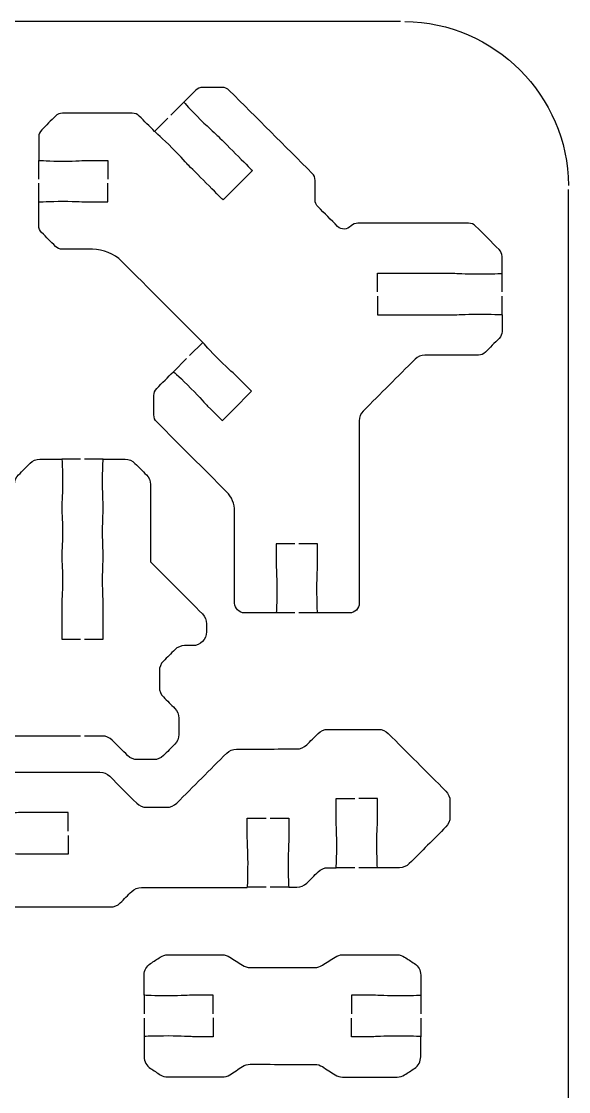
# Model space of a CAD drawing. Extents: x 0 to 400, y 230 to 450.
# Drawn here: x 225.4 to 265, y 372.6 to 450 of the extents above; entities that cross this region are included whole.
import ezdxf

# ---------------------------------------------------------------- set-up
doc = ezdxf.new("R2010")
doc.units = 0
doc.header["$MEASUREMENT"] = 0
doc.layers.add('DEFAULT', color=18, linetype='CONTINUOUS')

msp = doc.modelspace()

# ---------------------------------------------------------------- linework, layer by layer
at = {"layer": 'DEFAULT', "color": 1}
for points in [[(252.85, 450), (147.151, 450)], [(236.232, 443.216), (237.184, 444.169)], [(235.064, 442.049), (236.019, 443.004)], [(226.688, 438.601), (226.688, 439.949)], [(226.688, 436.95), (226.688, 438.301)], [(265, 242.147), (265, 437.847)], [(260.184, 430.444), (260.184, 431.792)], [(260.184, 428.793), (260.184, 430.144)], [(237.589, 425.84), (238.541, 426.793)], [(236.421, 424.672), (237.376, 425.628)], [(229.7, 418.349), (228.352, 418.349)], [(231.351, 418.349), (230, 418.349)], [(245.2, 407.248), (243.852, 407.248)], [(246.851, 407.248), (245.5, 407.248)], [(249.535, 388.826), (248.187, 388.826)], [(251.186, 388.826), (249.834, 388.826)], [(243.118, 387.411), (241.77, 387.411)], [(244.769, 387.411), (243.417, 387.411)], [(234.308, 379.609), (234.308, 378.258)], [(254.307, 379.606), (254.307, 378.255)], [(234.308, 377.958), (234.308, 376.611)], [(254.307, 377.955), (254.307, 376.607)]]:
    msp.add_lwpolyline(points, dxfattribs=at)
msp.add_open_spline([(253.15, 450), (259.659, 449.919), (264.918, 444.659), (265, 438.15)], degree=3, dxfattribs=at)
for points, knots in [([(251.189, 430.44), (251.189, 430.89), (251.189, 431.341), (251.189, 431.792), (251.189, 431.792), (255.811, 431.794), (256.684, 431.794), (256.899, 431.794), (257.47, 431.742), (258.438, 431.742), (259.388, 431.744), (260.159, 431.767), (260.186, 431.794), (260.187, 432.197), (260.188, 432.601), (260.189, 433.004), (260.186, 433.191), (260.109, 433.373), (259.98, 433.503), (259.412, 434.071), (258.844, 434.639), (258.276, 435.207), (258.141, 435.341), (257.956, 435.416), (257.767, 435.416), (255.101, 435.416), (252.435, 435.416), (249.769, 435.416), (249.582, 435.414), (249.405, 435.341), (249.27, 435.212), (248.991, 434.937), (248.574, 434.9), (248.295, 435.179), (247.823, 435.651), (247.35, 436.124), (246.878, 436.596), (246.746, 436.728), (246.669, 436.91), (246.669, 437.1), (246.669, 437.57), (246.67, 438.04), (246.671, 438.509), (246.669, 438.696), (246.596, 438.878), (246.461, 439.013), (244.46, 441.015), (242.459, 443.016), (240.457, 445.017), (240.322, 445.152), (240.138, 445.227), (239.948, 445.227), (239.478, 445.227), (239.007, 445.227), (238.537, 445.227), (238.352, 445.227), (238.17, 445.155), (238.037, 445.023), (237.753, 444.738), (237.469, 444.454), (237.184, 444.169), (237.165, 444.15), (237.703, 443.581), (238.387, 442.897), (239.07, 442.214), (239.509, 441.845), (239.659, 441.695), (240.278, 441.076), (242.134, 439.22), (242.134, 439.22), (241.426, 438.513), (240.718, 437.805), (240.011, 437.098), (240.011, 437.098), (238.155, 438.954), (237.536, 439.572), (237.387, 439.722), (237.017, 440.161), (236.334, 440.844), (235.65, 441.528), (235.102, 442.007), (235.062, 442.047), (234.691, 442.417), (234.32, 442.788), (233.949, 443.159), (233.814, 443.294), (233.632, 443.366), (233.445, 443.369), (231.763, 443.368), (230.081, 443.367), (228.399, 443.366), (228.209, 443.366), (228.027, 443.294), (227.892, 443.159), (227.56, 442.826), (227.227, 442.494), (226.895, 442.161), (226.76, 442.027), (226.688, 441.845), (226.688, 441.66), (226.688, 441.09), (226.689, 440.521), (226.69, 439.951), (226.762, 439.949), (227.473, 439.901), (228.436, 439.901), (229.404, 439.901), (229.978, 439.951), (230.187, 439.951), (230.688, 439.951), (231.189, 439.951), (231.689, 439.951), (231.689, 439.501), (231.689, 439.05), (231.689, 438.599)], [0, 0, 0, 0, 3.833, 3.833, 3.833, 4.833, 4.833, 4.833, 5.833, 5.833, 5.833, 6.833, 6.833, 6.833, 10.262007, 10.262007, 10.262007, 11.262007, 11.262007, 11.262007, 18.092659, 18.092659, 18.092659, 19.092659, 19.092659, 19.092659, 41.761659, 41.761659, 41.761659, 42.761659, 42.761659, 42.761659, 43.761659, 43.761659, 43.761659, 49.441847, 49.441847, 49.441847, 50.441847, 50.441847, 50.441847, 54.436854, 54.436854, 54.436854, 55.436854, 55.436854, 55.436854, 79.506768, 79.506768, 79.506768, 80.506768, 80.506768, 80.506768, 84.508768, 84.508768, 84.508768, 85.508768, 85.508768, 85.508768, 88.929044, 88.929044, 88.929044, 89.929044, 89.929044, 89.929044, 90.929044, 90.929044, 90.929044, 91.929044, 91.929044, 91.929044, 100.438367, 100.438367, 100.438367, 101.438367, 101.438367, 101.438367, 102.438367, 102.438367, 102.438367, 103.438367, 103.438367, 103.438367, 107.89809, 107.89809, 107.89809, 108.89809, 108.89809, 108.89809, 123.202091, 123.202091, 123.202091, 124.202091, 124.202091, 124.202091, 128.201487, 128.201487, 128.201487, 129.201487, 129.201487, 129.201487, 134.045492, 134.045492, 134.045492, 135.045492, 135.045492, 135.045492, 136.045492, 136.045492, 136.045492, 140.302492, 140.302492, 140.302492, 144.134492, 144.134492, 144.134492, 144.134492]), ([(245.199, 412.247), (244.749, 412.247), (244.298, 412.247), (243.847, 412.247), (243.847, 412.247), (243.847, 411.623), (243.852, 410.745), (243.85, 410.533), (243.902, 409.962), (243.897, 408.999), (243.897, 408.031), (243.877, 407.248), (243.847, 407.248), (243.085, 407.247), (242.322, 407.247), (241.56, 407.246), (241.171, 407.246), (240.854, 407.563), (240.849, 407.957), (240.849, 410.167), (240.849, 412.377), (240.849, 414.587), (240.851, 415.113), (240.639, 415.625), (240.263, 416.001), (238.581, 417.683), (236.898, 419.366), (235.216, 421.048), (235.084, 421.18), (235.007, 421.362), (235.007, 421.552), (235.007, 422.022), (235.007, 422.493), (235.007, 422.963), (235.007, 423.148), (235.079, 423.33), (235.214, 423.465), (235.616, 423.867), (236.019, 424.27), (236.421, 424.672), (236.441, 424.692), (237.01, 424.153), (237.693, 423.47), (238.377, 422.786), (238.748, 422.345), (238.896, 422.198), (239.514, 421.579), (239.956, 421.137), (239.956, 421.137), (240.664, 421.845), (241.371, 422.553), (242.079, 423.26), (242.079, 423.26), (241.637, 423.702), (241.019, 424.321), (240.871, 424.468), (240.43, 424.839), (239.746, 425.523), (239.063, 426.206), (238.621, 426.718), (238.544, 426.795), (236.591, 428.748), (234.639, 430.7), (232.687, 432.652), (232.123, 433.216), (231.36, 433.53), (230.564, 433.533), (229.84, 433.532), (229.116, 433.531), (228.391, 433.53), (228.207, 433.53), (228.027, 433.605), (227.892, 433.74), (227.559, 434.073), (227.225, 434.407), (226.892, 434.74), (226.76, 434.872), (226.685, 435.052), (226.685, 435.237), (226.686, 435.808), (226.687, 436.379), (226.688, 436.95), (226.747, 436.95), (227.471, 437), (228.439, 437), (229.404, 436.998), (229.975, 436.95), (230.187, 436.948), (231.063, 436.95), (231.687, 436.95), (231.687, 436.95), (231.687, 437.399), (231.687, 437.848), (231.687, 438.297)], [0, 0, 0, 0, 3.833, 3.833, 3.833, 4.833, 4.833, 4.833, 5.833, 5.833, 5.833, 6.833, 6.833, 6.833, 13.317004, 13.317004, 13.317004, 14.317004, 14.317004, 14.317004, 33.112004, 33.112004, 33.112004, 34.112004, 34.112004, 34.112004, 54.341622, 54.341622, 54.341622, 55.341622, 55.341622, 55.341622, 59.343622, 59.343622, 59.343622, 60.343622, 60.343622, 60.343622, 65.183061, 65.183061, 65.183061, 66.183061, 66.183061, 66.183061, 67.183061, 67.183061, 67.183061, 68.183061, 68.183061, 68.183061, 76.693091, 76.693091, 76.693091, 77.693091, 77.693091, 77.693091, 78.693091, 78.693091, 78.693091, 79.693091, 79.693091, 79.693091, 103.172571, 103.172571, 103.172571, 104.172571, 104.172571, 104.172571, 110.331575, 110.331575, 110.331575, 111.331575, 111.331575, 111.331575, 115.342285, 115.342285, 115.342285, 116.342285, 116.342285, 116.342285, 121.200292, 121.200292, 121.200292, 122.200292, 122.200292, 122.200292, 123.200292, 123.200292, 123.200292, 124.200292, 124.200292, 124.200292, 128.018292, 128.018292, 128.018292, 128.018292]), ([(251.186, 430.138), (251.186, 429.689), (251.186, 429.24), (251.186, 428.791), (253.019, 428.791), (254.852, 428.791), (256.684, 428.791), (256.899, 428.791), (257.467, 428.841), (258.435, 428.841), (259.391, 428.838), (260.159, 428.818), (260.184, 428.793), (260.185, 428.389), (260.187, 427.985), (260.189, 427.581), (260.186, 427.394), (260.109, 427.217), (259.977, 427.084), (259.646, 426.752), (259.315, 426.419), (258.984, 426.087), (258.852, 425.95), (258.667, 425.875), (258.478, 425.875), (257.186, 425.876), (255.893, 425.878), (254.601, 425.88), (254.337, 425.88), (254.085, 425.772), (253.895, 425.583), (252.646, 424.334), (251.397, 423.085), (250.148, 421.836), (249.959, 421.646), (249.854, 421.392), (249.852, 421.13), (249.853, 416.738), (249.855, 412.346), (249.857, 407.954), (249.859, 407.562), (249.542, 407.246), (249.148, 407.246), (248.382, 407.246), (247.616, 407.247), (246.851, 407.248), (246.821, 407.248), (246.803, 408.029), (246.803, 408.997), (246.801, 409.962), (246.853, 410.533), (246.848, 410.748), (246.851, 411.624), (246.851, 412.247), (246.851, 412.247), (246.4, 412.247), (245.949, 412.247), (245.499, 412.247)], [0, 0, 0, 0, 3.818, 3.818, 3.818, 19.403, 19.403, 19.403, 20.403, 20.403, 20.403, 21.403, 21.403, 21.403, 24.840029, 24.840029, 24.840029, 25.840029, 25.840029, 25.840029, 29.829537, 29.829537, 29.829537, 30.829537, 30.829537, 30.829537, 41.818546, 41.818546, 41.818546, 42.818546, 42.818546, 42.818546, 57.838201, 57.838201, 57.838201, 58.838201, 58.838201, 58.838201, 96.187204, 96.187204, 96.187204, 97.187204, 97.187204, 97.187204, 103.700208, 103.700208, 103.700208, 104.700208, 104.700208, 104.700208, 105.700208, 105.700208, 105.700208, 106.700208, 106.700208, 106.700208, 110.532208, 110.532208, 110.532208, 110.532208]), ([(229.7, 398.343), (228.031, 398.343), (226.363, 398.343), (224.694, 398.343), (224.426, 398.343), (224.172, 398.445), (223.985, 398.635), (223.456, 399.164), (222.927, 399.694), (222.397, 400.223), (222.21, 400.41), (222.105, 400.664), (222.105, 400.928), (222.105, 401.319), (222.105, 401.709), (222.105, 402.1), (222.105, 402.364), (222.21, 402.618), (222.397, 402.809), (223.145, 403.557), (223.893, 404.304), (224.641, 405.052), (224.828, 405.239), (224.934, 405.493), (224.934, 405.758), (224.934, 409.344), (224.934, 412.931), (224.934, 416.518), (224.934, 416.782), (225.04, 417.036), (225.227, 417.227), (225.503, 417.503), (225.779, 417.779), (226.056, 418.056), (226.243, 418.243), (226.497, 418.349), (226.765, 418.349), (227.293, 418.349), (227.821, 418.349), (228.349, 418.349), (228.377, 418.349), (228.398, 417.565), (228.398, 416.599), (228.398, 415.632), (228.349, 415.061), (228.349, 414.849), (228.349, 414.637), (228.398, 414.066), (228.398, 413.099), (228.398, 412.133), (228.349, 411.561), (228.349, 411.349), (228.349, 411.138), (228.398, 410.566), (228.398, 409.6), (228.398, 408.633), (228.349, 408.062), (228.349, 407.85), (228.349, 407.015), (228.349, 406.18), (228.349, 405.345), (228.799, 405.345), (229.249, 405.345), (229.7, 405.345)], [0, 0, 0, 0, 14.19, 14.19, 14.19, 15.19, 15.19, 15.19, 21.553961, 21.553961, 21.553961, 22.553961, 22.553961, 22.553961, 25.873961, 25.873961, 25.873961, 26.873961, 26.873961, 26.873961, 35.868359, 35.868359, 35.868359, 36.868359, 36.868359, 36.868359, 67.368359, 67.368359, 67.368359, 68.368359, 68.368359, 68.368359, 71.691761, 71.691761, 71.691761, 72.691761, 72.691761, 72.691761, 77.181761, 77.181761, 77.181761, 78.181761, 78.181761, 78.181761, 79.181761, 79.181761, 79.181761, 80.181761, 80.181761, 80.181761, 81.181761, 81.181761, 81.181761, 82.181761, 82.181761, 82.181761, 83.181761, 83.181761, 83.181761, 90.281761, 90.281761, 90.281761, 94.111761, 94.111761, 94.111761, 94.111761]), ([(230, 405.345), (230.45, 405.345), (230.9, 405.345), (231.351, 405.345), (231.351, 406.18), (231.351, 407.015), (231.351, 407.85), (231.351, 408.062), (231.301, 408.633), (231.301, 409.6), (231.301, 410.566), (231.351, 411.138), (231.351, 411.349), (231.351, 411.561), (231.301, 412.133), (231.301, 413.099), (231.301, 414.066), (231.351, 414.637), (231.351, 414.849), (231.351, 415.061), (231.301, 415.632), (231.301, 416.599), (231.301, 417.565), (231.323, 418.349), (231.351, 418.349), (231.88, 418.349), (232.409, 418.349), (232.938, 418.349), (233.203, 418.349), (233.457, 418.243), (233.644, 418.052), (233.919, 417.777), (234.194, 417.502), (234.469, 417.227), (234.656, 417.036), (234.762, 416.782), (234.762, 416.518), (234.762, 414.656), (234.762, 412.795), (234.766, 410.933), (236.019, 409.678), (237.273, 408.424), (238.526, 407.169), (238.713, 406.979), (238.819, 406.725), (238.819, 406.46), (238.819, 406.265), (238.819, 406.07), (238.819, 405.874), (238.819, 405.324), (238.371, 404.876), (237.821, 404.876), (237.626, 404.876), (237.43, 404.876), (237.235, 404.876), (236.967, 404.876), (236.713, 404.77), (236.526, 404.583), (236.25, 404.307), (235.973, 404.03), (235.697, 403.754), (235.51, 403.564), (235.404, 403.31), (235.404, 403.045), (235.404, 402.655), (235.404, 402.264), (235.404, 401.874), (235.404, 401.609), (235.51, 401.355), (235.697, 401.168), (235.973, 400.892), (236.25, 400.616), (236.526, 400.339), (236.713, 400.149), (236.819, 399.895), (236.819, 399.63), (236.819, 399.24), (236.819, 398.849), (236.819, 398.459), (236.819, 398.194), (236.713, 397.94), (236.526, 397.753), (236.25, 397.477), (235.973, 397.201), (235.697, 396.924), (235.51, 396.737), (235.256, 396.635), (234.992, 396.635), (234.601, 396.635), (234.211, 396.635), (233.82, 396.635), (233.552, 396.635), (233.298, 396.737), (233.111, 396.928), (232.737, 397.302), (232.363, 397.676), (231.989, 398.05), (231.802, 398.237), (231.548, 398.343), (231.284, 398.343), (230.856, 398.343), (230.428, 398.343), (230, 398.343)], [0, 0, 0, 0, 3.83, 3.83, 3.83, 10.93, 10.93, 10.93, 11.93, 11.93, 11.93, 12.93, 12.93, 12.93, 13.93, 13.93, 13.93, 14.93, 14.93, 14.93, 15.93, 15.93, 15.93, 16.93, 16.93, 16.93, 21.43, 21.43, 21.43, 22.43, 22.43, 22.43, 25.73926, 25.73926, 25.73926, 26.73926, 26.73926, 26.73926, 42.57926, 42.57926, 42.57926, 57.661849, 57.661849, 57.661849, 58.661849, 58.661849, 58.661849, 60.321849, 60.321849, 60.321849, 61.321849, 61.321849, 61.321849, 62.981849, 62.981849, 62.981849, 63.981849, 63.981849, 63.981849, 67.305251, 67.305251, 67.305251, 68.305251, 68.305251, 68.305251, 71.625251, 71.625251, 71.625251, 72.625251, 72.625251, 72.625251, 75.948653, 75.948653, 75.948653, 76.948653, 76.948653, 76.948653, 80.268653, 80.268653, 80.268653, 81.268653, 81.268653, 81.268653, 84.592055, 84.592055, 84.592055, 85.592055, 85.592055, 85.592055, 88.912055, 88.912055, 88.912055, 89.912055, 89.912055, 89.912055, 94.409254, 94.409254, 94.409254, 95.409254, 95.409254, 95.409254, 99.049254, 99.049254, 99.049254, 99.049254]), ([(228.812, 391.458), (228.812, 391.908), (228.812, 392.359), (228.812, 392.809), (227.646, 392.809), (226.479, 392.809), (225.313, 392.809), (225.101, 392.809), (224.53, 392.759), (223.563, 392.759), (222.596, 392.759), (221.813, 392.781), (221.813, 392.809), (221.813, 393.171), (221.813, 393.533), (221.813, 393.895), (221.813, 394.16), (221.919, 394.414), (222.106, 394.605), (222.382, 394.881), (222.659, 395.157), (222.935, 395.434), (223.122, 395.621), (223.376, 395.726), (223.644, 395.726), (226.134, 395.726), (228.623, 395.726), (231.112, 395.726), (231.377, 395.726), (231.631, 395.621), (231.818, 395.434), (232.467, 394.784), (233.116, 394.135), (233.765, 393.486), (233.952, 393.296), (234.206, 393.193), (234.474, 393.193), (234.967, 393.193), (235.46, 393.193), (235.953, 393.193), (236.217, 393.193), (236.471, 393.299), (236.658, 393.486), (237.863, 394.693), (239.069, 395.899), (240.274, 397.106), (240.461, 397.293), (240.715, 397.399), (240.98, 397.399), (242.438, 397.402), (243.896, 397.406), (245.354, 397.409), (245.619, 397.409), (245.873, 397.515), (246.06, 397.702), (246.335, 397.977), (246.61, 398.252), (246.885, 398.527), (247.076, 398.718), (247.33, 398.824), (247.594, 398.824), (248.811, 398.824), (250.028, 398.824), (251.246, 398.824), (251.51, 398.824), (251.764, 398.718), (251.951, 398.531), (253.343, 397.139), (254.736, 395.746), (256.128, 394.354), (256.315, 394.167), (256.421, 393.91), (256.421, 393.645), (256.421, 393.255), (256.421, 392.864), (256.421, 392.474), (256.421, 392.209), (256.315, 391.955), (256.128, 391.768), (255.245, 390.885), (254.362, 390.002), (253.479, 389.119), (253.292, 388.932), (253.038, 388.826), (252.773, 388.826), (252.244, 388.826), (251.715, 388.826), (251.186, 388.826), (251.157, 388.826), (251.136, 389.609), (251.136, 390.576), (251.136, 391.542), (251.186, 392.114), (251.186, 392.326), (251.186, 392.825), (251.186, 393.325), (251.186, 393.825), (250.735, 393.825), (250.285, 393.825), (249.834, 393.825)], [0, 0, 0, 0, 3.83, 3.83, 3.83, 13.75, 13.75, 13.75, 14.75, 14.75, 14.75, 15.75, 15.75, 15.75, 18.83, 18.83, 18.83, 19.83, 19.83, 19.83, 23.153402, 23.153402, 23.153402, 24.153402, 24.153402, 24.153402, 45.323402, 45.323402, 45.323402, 46.323402, 46.323402, 46.323402, 54.129861, 54.129861, 54.129861, 55.129861, 55.129861, 55.129861, 59.319861, 59.319861, 59.319861, 60.319861, 60.319861, 60.319861, 74.822623, 74.822623, 74.822623, 75.822623, 75.822623, 75.822623, 88.222659, 88.222659, 88.222659, 89.222659, 89.222659, 89.222659, 92.531919, 92.531919, 92.531919, 93.531919, 93.531919, 93.531919, 103.881919, 103.881919, 103.881919, 104.881919, 104.881919, 104.881919, 121.626207, 121.626207, 121.626207, 122.626207, 122.626207, 122.626207, 125.946207, 125.946207, 125.946207, 126.946207, 126.946207, 126.946207, 137.566951, 137.566951, 137.566951, 138.566951, 138.566951, 138.566951, 143.066951, 143.066951, 143.066951, 144.066951, 144.066951, 144.066951, 145.066951, 145.066951, 145.066951, 149.316951, 149.316951, 149.316951, 153.146951, 153.146951, 153.146951, 153.146951]), ([(243.421, 392.41), (243.87, 392.41), (244.319, 392.41), (244.769, 392.41), (244.769, 391.91), (244.769, 391.411), (244.769, 390.911), (244.769, 390.699), (244.719, 390.128), (244.719, 389.161), (244.719, 388.195), (244.74, 387.411), (244.769, 387.411), (244.965, 387.411), (245.161, 387.411), (245.358, 387.411), (245.622, 387.411), (245.876, 387.517), (246.067, 387.704), (246.341, 387.979), (246.615, 388.255), (246.889, 388.53), (247.079, 388.72), (247.333, 388.826), (247.598, 388.826), (247.793, 388.826), (247.988, 388.826), (248.183, 388.826), (248.212, 388.826), (248.233, 389.609), (248.233, 390.576), (248.233, 391.542), (248.183, 392.114), (248.183, 392.326), (248.183, 392.825), (248.183, 393.325), (248.183, 393.825), (248.634, 393.825), (249.084, 393.825), (249.535, 393.825)], [0, 0, 0, 0, 3.82, 3.82, 3.82, 8.07, 8.07, 8.07, 9.07, 9.07, 9.07, 10.07, 10.07, 10.07, 11.74, 11.74, 11.74, 12.74, 12.74, 12.74, 16.042196, 16.042196, 16.042196, 17.042196, 17.042196, 17.042196, 18.702196, 18.702196, 18.702196, 19.702196, 19.702196, 19.702196, 20.702196, 20.702196, 20.702196, 24.952196, 24.952196, 24.952196, 28.782196, 28.782196, 28.782196, 28.782196]), ([(228.812, 391.158), (228.812, 390.707), (228.812, 390.257), (228.812, 389.807), (227.646, 389.807), (226.479, 389.807), (225.313, 389.807), (225.101, 389.807), (224.53, 389.856), (223.563, 389.856), (222.596, 389.856), (221.813, 389.835), (221.813, 389.807), (221.813, 389.443), (221.813, 389.08), (221.813, 388.717), (221.813, 388.452), (221.919, 388.198), (222.106, 388.011), (222.683, 387.434), (223.261, 386.856), (223.838, 386.279), (224.025, 386.088), (224.279, 385.986), (224.547, 385.986), (226.989, 385.986), (229.43, 385.986), (231.871, 385.986), (232.136, 385.986), (232.39, 386.088), (232.577, 386.279), (232.853, 386.555), (233.129, 386.832), (233.406, 387.108), (233.593, 387.295), (233.847, 387.401), (234.115, 387.401), (236.665, 387.401), (239.216, 387.401), (241.766, 387.401), (241.766, 387.404), (241.766, 387.408), (241.766, 387.411), (241.795, 387.411), (241.816, 388.195), (241.816, 389.161), (241.816, 390.128), (241.766, 390.699), (241.766, 390.911), (241.766, 391.411), (241.766, 391.91), (241.766, 392.41), (242.218, 392.41), (242.669, 392.41), (243.121, 392.41)], [0, 0, 0, 0, 3.83, 3.83, 3.83, 13.75, 13.75, 13.75, 14.75, 14.75, 14.75, 15.75, 15.75, 15.75, 18.84, 18.84, 18.84, 19.84, 19.84, 19.84, 26.783789, 26.783789, 26.783789, 27.783789, 27.783789, 27.783789, 48.543789, 48.543789, 48.543789, 49.543789, 49.543789, 49.543789, 52.86719, 52.86719, 52.86719, 53.86719, 53.86719, 53.86719, 75.55719, 75.55719, 75.55719, 75.58719, 75.58719, 75.58719, 76.58719, 76.58719, 76.58719, 77.58719, 77.58719, 77.58719, 81.83719, 81.83719, 81.83719, 85.67719, 85.67719, 85.67719, 85.67719]), ([(239.307, 378.262), (239.307, 378.712), (239.307, 379.162), (239.307, 379.613), (238.807, 379.613), (238.308, 379.613), (237.808, 379.613), (237.596, 379.613), (237.025, 379.563), (236.058, 379.563), (235.092, 379.563), (234.308, 379.581), (234.308, 379.613), (234.308, 380.097), (234.308, 380.582), (234.308, 381.066), (234.308, 381.405), (234.478, 381.719), (234.763, 381.902), (235, 382.056), (235.236, 382.21), (235.473, 382.364), (235.635, 382.47), (235.825, 382.527), (236.019, 382.527), (237.332, 382.527), (238.644, 382.527), (239.956, 382.527), (240.15, 382.527), (240.337, 382.47), (240.5, 382.364), (240.805, 382.166), (241.111, 381.967), (241.417, 381.768), (241.579, 381.666), (241.77, 381.609), (241.964, 381.609), (243.526, 381.609), (245.089, 381.609), (246.652, 381.609), (246.846, 381.609), (247.033, 381.666), (247.195, 381.768), (247.501, 381.967), (247.807, 382.166), (248.113, 382.364), (248.275, 382.47), (248.465, 382.527), (248.659, 382.527), (249.972, 382.527), (251.284, 382.527), (252.596, 382.527), (252.79, 382.527), (252.977, 382.47), (253.14, 382.364), (253.377, 382.21), (253.615, 382.056), (253.852, 381.902), (254.134, 381.719), (254.307, 381.405), (254.307, 381.066), (254.307, 380.581), (254.307, 380.095), (254.307, 379.609), (254.307, 379.581), (253.524, 379.56), (252.558, 379.56), (251.591, 379.56), (251.019, 379.609), (250.808, 379.609), (250.308, 379.609), (249.808, 379.609), (249.308, 379.609), (249.308, 379.159), (249.308, 378.708), (249.308, 378.258)], [0, 0, 0, 0, 3.83, 3.83, 3.83, 8.08, 8.08, 8.08, 9.08, 9.08, 9.08, 10.08, 10.08, 10.08, 14.2, 14.2, 14.2, 15.2, 15.2, 15.2, 17.599208, 17.599208, 17.599208, 18.599208, 18.599208, 18.599208, 29.759208, 29.759208, 29.759208, 30.759208, 30.759208, 30.759208, 33.860192, 33.860192, 33.860192, 34.860192, 34.860192, 34.860192, 48.150192, 48.150192, 48.150192, 49.150192, 49.150192, 49.150192, 52.251176, 52.251176, 52.251176, 53.251176, 53.251176, 53.251176, 64.411176, 64.411176, 64.411176, 65.411176, 65.411176, 65.411176, 67.818768, 67.818768, 67.818768, 68.818768, 68.818768, 68.818768, 72.948768, 72.948768, 72.948768, 73.948768, 73.948768, 73.948768, 74.948768, 74.948768, 74.948768, 79.198768, 79.198768, 79.198768, 83.028768, 83.028768, 83.028768, 83.028768]), ([(239.307, 377.962), (239.307, 377.511), (239.307, 377.061), (239.307, 376.611), (238.807, 376.611), (238.308, 376.611), (237.808, 376.611), (237.596, 376.611), (237.025, 376.66), (236.058, 376.66), (235.092, 376.66), (234.308, 376.642), (234.308, 376.611), (234.308, 376.126), (234.308, 375.642), (234.308, 375.157), (234.308, 374.819), (234.478, 374.501), (234.763, 374.318), (235, 374.164), (235.236, 374.009), (235.473, 373.855), (235.635, 373.75), (235.825, 373.697), (236.019, 373.697), (237.332, 373.697), (238.644, 373.697), (239.956, 373.697), (240.15, 373.697), (240.337, 373.75), (240.5, 373.855), (240.805, 374.054), (241.111, 374.253), (241.417, 374.452), (241.579, 374.557), (241.77, 374.614), (241.964, 374.614), (243.526, 374.612), (245.089, 374.609), (246.652, 374.607), (246.846, 374.607), (247.033, 374.55), (247.195, 374.445), (247.502, 374.247), (247.809, 374.049), (248.116, 373.852), (248.275, 373.746), (248.465, 373.693), (248.656, 373.693), (249.969, 373.693), (251.283, 373.693), (252.596, 373.693), (252.79, 373.693), (252.977, 373.746), (253.14, 373.852), (253.376, 374.005), (253.612, 374.158), (253.849, 374.311), (254.134, 374.494), (254.307, 374.811), (254.307, 375.15), (254.307, 375.636), (254.307, 376.121), (254.307, 376.607), (254.307, 376.635), (253.524, 376.656), (252.558, 376.656), (251.591, 376.656), (251.019, 376.607), (250.808, 376.607), (250.308, 376.607), (249.808, 376.607), (249.308, 376.607), (249.308, 377.057), (249.308, 377.508), (249.308, 377.958)], [0, 0, 0, 0, 3.83, 3.83, 3.83, 8.08, 8.08, 8.08, 9.08, 9.08, 9.08, 10.08, 10.08, 10.08, 14.2, 14.2, 14.2, 15.2, 15.2, 15.2, 17.599208, 17.599208, 17.599208, 18.599208, 18.599208, 18.599208, 29.759208, 29.759208, 29.759208, 30.759208, 30.759208, 30.759208, 33.860192, 33.860192, 33.860192, 34.860192, 34.860192, 34.860192, 48.150207, 48.150207, 48.150207, 49.150207, 49.150207, 49.150207, 52.254156, 52.254156, 52.254156, 53.254156, 53.254156, 53.254156, 64.424156, 64.424156, 64.424156, 65.424156, 65.424156, 65.424156, 67.817919, 67.817919, 67.817919, 68.817919, 68.817919, 68.817919, 72.947919, 72.947919, 72.947919, 73.947919, 73.947919, 73.947919, 74.947919, 74.947919, 74.947919, 79.197919, 79.197919, 79.197919, 83.027919, 83.027919, 83.027919, 83.027919])]:
    msp.add_open_spline(points, degree=3, knots=knots, dxfattribs=at)

doc.saveas('drawing.dxf')
